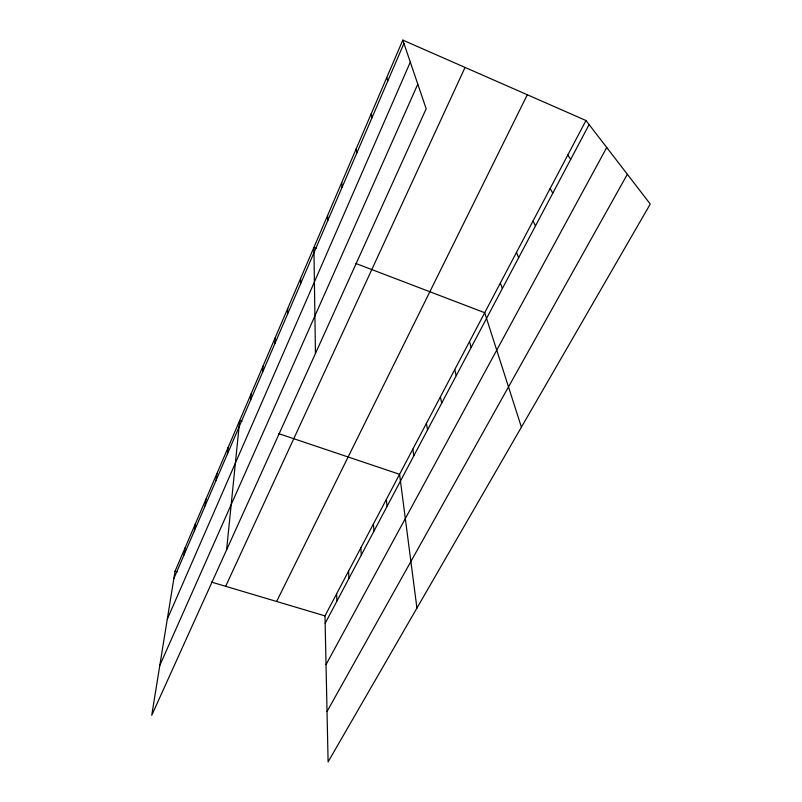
<?xml version="1.0" encoding="UTF-8"?>
<svg xmlns="http://www.w3.org/2000/svg" width="802" height="802" viewBox="0 0 802 802"><rect width="100%" height="100%" fill="white"/><g stroke="black" fill="none" stroke-linecap="round" stroke-linejoin="round"><path stroke-width="1.2" d="M300.55 283.898L300.61 278.424M287.517 314.204L287.717 308.499M274.865 343.627L275.196 337.712M262.585 372.208L263.026 366.093M250.645 399.987L251.186 393.682M226.605 549.831L239.688 420.509L242.054 421.311M227.407 454.042L228.159 447.386M216.099 480.328L216.951 473.531M205.101 505.902L206.044 498.954M194.405 530.784L195.437 523.696M183.999 554.994L185.112 547.786M402.815 40.1L175.047 571.245L151.738 715.314L426.173 108.771L402.815 40.1L585.971 120.511L650.262 204.049L328.098 761.9L324.99 615.886L585.971 120.511M173.864 578.563L403.937 43.418M167.297 619.164L410.303 62.115M159.809 665.409L417.792 84.13M225.673 586.312L465.06 67.428M276.64 601.49L527.305 94.756M325.151 623.354L589.109 124.581M326.033 664.647L606.733 147.478M327.026 711.524L627.354 174.275M175.047 571.245L177.362 571.926M211.287 582.031L324.99 615.886M278.575 433.591L399.586 474.293L416.93 608.096M316.229 248.339L313.903 247.447L315.447 353.481M355.697 263.417L484.719 312.71L521.41 427.165M567.786 155.037L570.673 159.428M550.152 188.5L552.799 193.182M533.049 220.961L535.475 225.923M516.458 252.45L518.673 257.673M500.358 283.026L502.363 288.489M469.521 341.562L471.165 347.456M386.785 77.463L387.717 81.152M454.744 369.592L456.218 375.687M440.388 396.86L441.702 403.125M371.276 113.633L372.008 117.673M426.413 423.376L427.576 429.812M412.819 449.18L413.832 455.777M356.258 148.661L356.81 153.032M386.313 499.486L387.055 506.383M373.401 524.007L374.013 531.034M341.702 182.615L342.083 187.287M360.82 547.886L361.311 555.034M348.569 571.144L348.94 578.402M327.587 215.527L327.817 220.48M336.629 593.801L336.89 601.169"/></g></svg>
